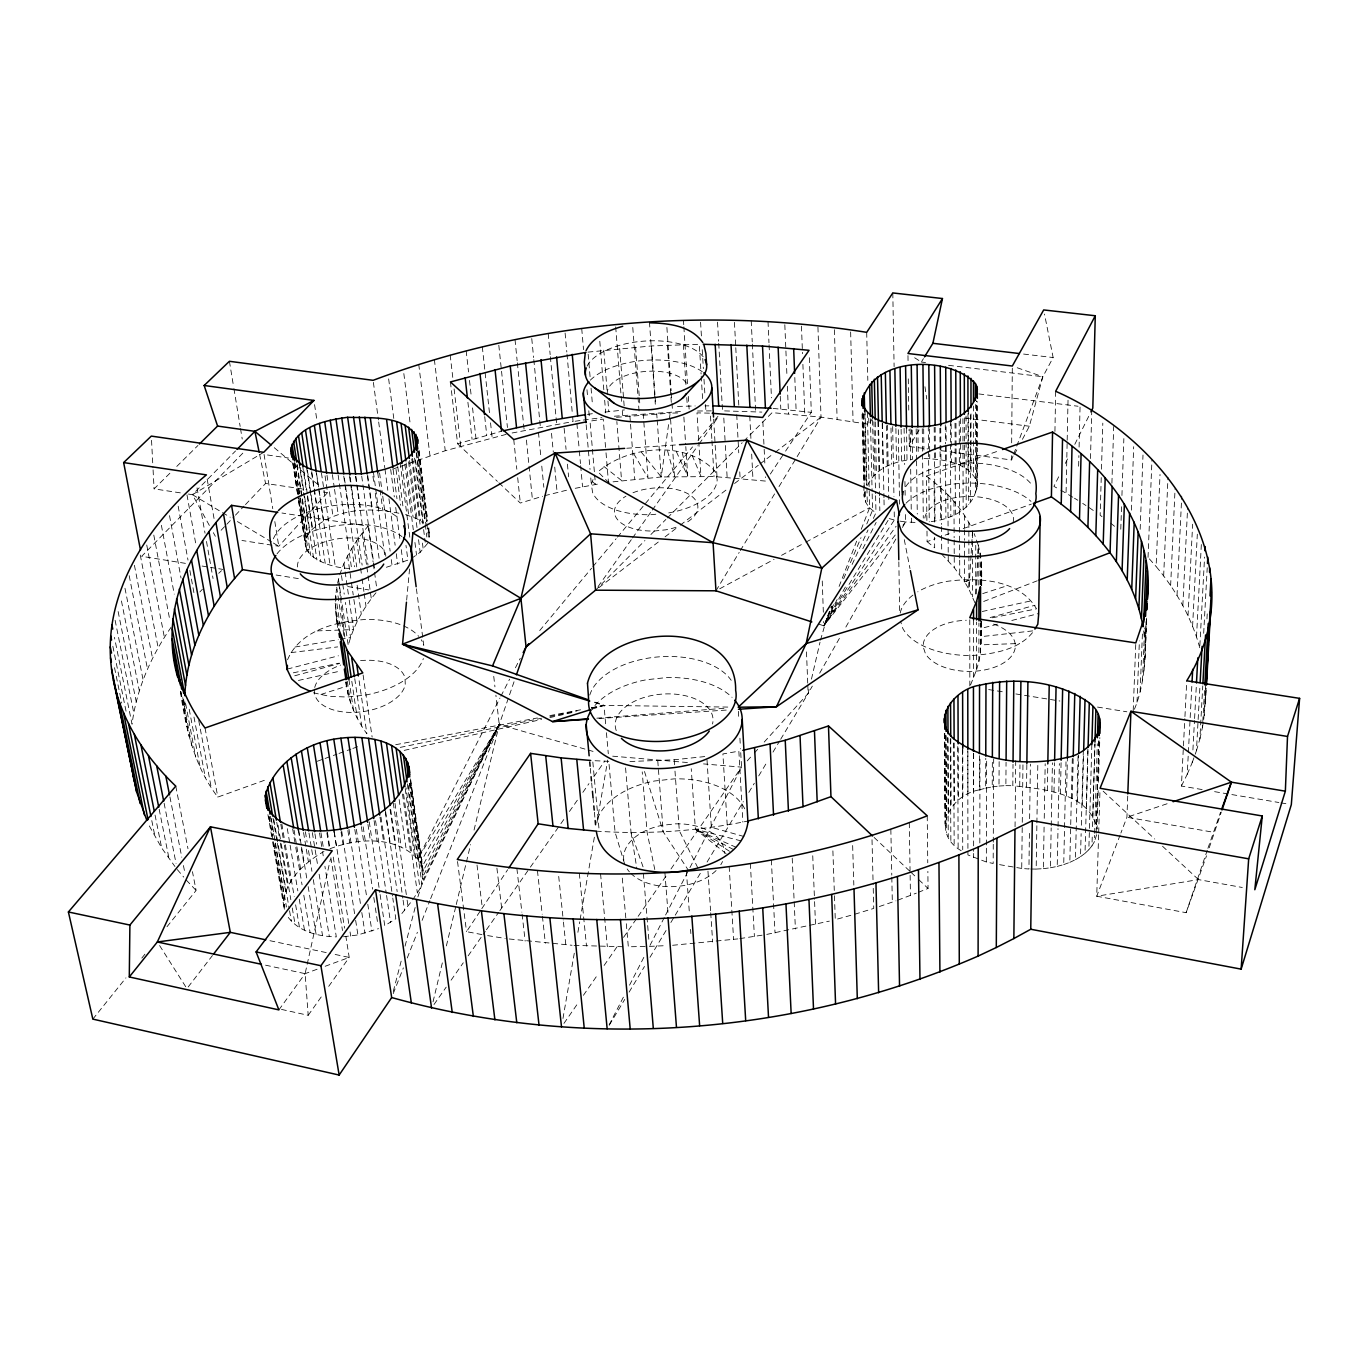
<?xml version="1.0" encoding="UTF-8"?>
<svg xmlns="http://www.w3.org/2000/svg" width="1368" height="1368" viewBox="0 0 1368 1368"><rect width="100%" height="100%" fill="white"/><g stroke="black" fill="none" stroke-linecap="round" stroke-linejoin="round"><path stroke-width="0.75" stroke-dasharray="5 3.75" d="M931.18 521.567C949.204 519.378 969.16 511.358 975.435 492.651L975.384 404.518M975.726 594.054L975.743 541.608M975.435 492.651L977.299 486.751L976.649 447.216M976.649 445.113L976.684 401.012M970.596 684.872L976.564 669.841L976.598 622.064M976.684 489.727L976.701 447.558M976.718 445.455L976.735 401.183M977.299 486.751L977.316 448.02M977.316 445.917L977.35 401.747M978.188 585.042L978.223 555.596M978.223 553.493L978.24 545.08L974.187 533.657M976.564 669.841L978.872 661.479L978.924 623.021M961.208 850.725C930.035 832.531 949.888 794.808 979.385 789.866L979.437 755.7M980.018 584.495L980.069 552.86L978.24 545.08L977.881 553.578M979.83 842.996L979.95 757.769M978.872 661.479L980.463 653.135L980.514 623.295M981.112 622.081L980.463 653.135M981.181 584.016L981.232 560.76L980.069 552.86M981.403 621.448L981.369 644.841L1019.536 643.49M981.472 585.316L981.232 560.76L980.736 584.17M981.608 621.756L981.574 636.599L1033.969 630.751C1020.391 649.236 995.203 653.733 973.64 655.392A69.58 38.03 0 0 1 902.948 628.767L900.52 621.192M981.677 585.709L981.711 568.746M979.385 789.866L985.678 788.156L985.764 758.282M993.271 844.278L993.168 863.482L986.328 861.994L986.379 847.066M986.396 844.928L986.67 757.513M985.678 788.156L992.227 786.891L992.364 759.154M428.8 527.809L429.569 537.128L428.509 528.749M993.271 842.158L993.681 758.932M992.227 786.891L998.999 786.036L999.153 760.437M998.999 786.036L1005.873 785.642L1006.061 762.164M1011.568 455.681L1011.516 459.956L940.585 450.602M1011.67 442.873L1012.303 368.163M1098.196 790.721L1097.05 829.025C1089.663 792.38 1042.638 789.062 1012.816 785.694L1013.021 764.353M1015.056 826.785L1015.723 760.54M1019.724 786.19L1019.964 764.832M1029.42 833.351L1028.941 869.005L1021.725 868.441L1022.255 824.408M1022.272 822.322L1022.973 763.618M1026.547 787.13L1026.855 763.635M1029.625 818.663L1030.378 764.131M1030.754 869.022L1036.175 869.073L1036.876 825.024M1036.893 822.92L1037.816 764.182M1134.414 709.24C1146.47 680.426 1145.204 648.74 1146.452 618.199M1036.175 869.073L1043.374 868.663L1044.092 826.699M1044.246 818.303L1045.186 763.754M1047.324 790.704L1047.82 763.447M1054.933 431.433L1055.668 391.299M1043.374 868.663L1050.419 867.774L1051.171 827.914M1051.223 825.81L1052.419 762.865M1053.993 792.089L1054.574 762.711M1050.419 867.774L1057.225 866.406L1058.011 828.649M1058.045 826.546L1059.362 763.601M1072.786 497.217L1066.065 493.164L1067.143 442.309M1067.177 440.188L1068.083 397.797M1060.422 793.902L1061.089 762.386M1057.225 866.406L1063.723 864.593L1066.014 761.805M1066.527 796.091L1067.382 758.265M1078.634 466.231L1078.89 455.595M1079.095 447.097L1080.053 406.706M1063.723 864.593L1069.81 862.353L1070.665 826.699M1070.716 824.596L1072.375 755.393M1072.238 798.69L1073.247 756.607M1069.81 862.353L1075.436 859.702L1078.138 752.793M1077.488 801.614L1078.668 755.29M1090.484 458.554L1091.732 411.631M1075.436 859.702L1080.515 856.693L1081.13 833.642M1081.353 825.263L1083.353 749.852M1082.225 804.88L1083.576 754.281M1080.515 856.693L1085.012 853.341L1087.953 746.569M1086.397 808.42L1088.022 749.322M1203.72 719.448L1205.977 688.292M1085.012 853.341L1088.842 849.716L1089.39 830.513M1089.441 828.375L1091.886 743.029M1101.24 477.569L1100.146 515.24L1104.643 518.626M1101.479 469.19L1102.813 423.139M1092.793 816.2L1094.896 744.26M1088.842 849.716L1091.972 845.834L1092.297 835.181M1092.536 826.648L1094.981 743.508M1091.972 845.834L1094.383 841.782L1094.571 835.386M1094.639 833.266L1097.307 743.799M1096.366 824.613L1098.931 739.797M1096.161 833.317L1099 739.695M1098.47 782.274L1099.838 737.626M1098.607 834.856L1096.726 896.228L1186.141 912.695L1206.542 855.735M1098.675 832.736L1099.923 792.517M1111.91 483.246L1113.689 426.525M1120.785 529.211L1121.64 503.92M1121.931 495.49L1123.863 438.581M1131.387 510.144L1133.679 446.686M1127.728 796.039L1126.924 817.243L1120.888 833.044M1133.2 710.676L1135.799 642.926M1140.16 529.331L1142.998 455.048M1137.013 702.126L1139.39 640.908M1140.125 691.473L1142.554 630.443M1142.502 680.854L1144.606 628.391M1145.187 649.372L1145.153 626.612M1148.026 557.357L1151.976 459.391M1144.127 670.286L1146.247 617.994M1145.016 659.786L1146.709 618.079M976.171 593.917L977.778 555.699M1199.736 647.714C1191.699 617.737 1176.001 590.224 1156.114 566.523L1160.013 474.491M1163.655 575.945L1167.998 477.278M1170.632 585.572L1175.078 488.667M1177.027 595.439L1181.747 496.071M1182.841 605.511L1187.612 507.904M1188.023 615.788L1192.639 524.218M1202.147 789.558L1181.405 786.053L1184.825 718.679M1184.945 716.576L1186.757 680.785M1192.588 626.253L1197.325 534.17M1181.405 786.053L1187.236 774.288L1190.074 719.705M1190.177 717.601L1191.921 684.017M1196.504 636.907L1201.343 544.498M1187.236 774.288L1192.246 762.489L1192.468 758.299M1192.913 749.938L1194.469 720.628M1194.589 718.542L1196.367 685.06M337.657 627.484L335.194 603.151L336.442 589.215M1199.856 645.611L1204.575 557.084M1192.246 762.489L1196.453 750.707L1200.027 684.718M1203.686 633.316L1204.028 626.971M1204.131 624.868L1207.226 567.754M1196.453 750.707L1199.873 738.942L1202.763 685.898M1206.952 618.883L1207.311 612.522M1199.873 738.942L1202.489 727.229L1204.712 687.044M1204.336 715.567L1205.858 688.155M1205.413 703.973L1206.354 687.163M873.331 518.438L875.982 512.692C868.389 508.332 861.464 499.269 865.089 490.206M971.041 555.34L968.937 589.266L975.709 604.536M971.177 553.219L972.614 529.895L972.631 596.824M338.152 475.158L351.559 568.353C332.339 569.379 287.656 554.279 312.656 529.006C335.912 508.639 369.924 506.981 398.892 513.239M406.655 600.107L409.579 568.609M980.582 584.94L981.489 576.817M668.713 512.897A63.099 31.874 -4.2 0 0 717.174 479.621L715.259 471.464C686.479 439.915 628.528 445.438 597.97 471.874L608.469 482.305L661.223 476.97L669.02 421.378M669.311 419.326L670.166 413.136L679.759 412.931M911.704 429.586L909.293 446.481L928.068 448.961M171.171 627.16C151.113 656.024 136.475 689.147 132.046 724.202L114.45 637.368M1202.489 727.229L1203.412 721.398M284.356 909.241C280.543 884.104 303.901 862.832 323.977 851.46M562.966 1018.476L574.628 951.239M577.894 932.326L579.724 921.827M580.083 919.724L594.635 835.66M596.824 823.057L607.751 760.027M1096.623 834.702L1094.383 841.782M281.466 1009.413L308.193 1015.295L305.115 973.657L330.406 859.138M337.588 583.264C342.222 561.838 353.902 542.566 368.095 526.116L281.962 513.017M780.666 739.284L808.129 693.473L809.548 687.317M811.463 679.126L820.013 642.208M820.492 640.156L826.888 617.926M433.04 1001.786L442.924 960.404M446.378 945.921L455.766 906.608M456.262 904.539L470.592 844.552M474.046 830.068L499.252 724.544L514.385 680.768M393.283 991.39L401.833 958.523M405.048 946.194L415.222 907.172M417.89 896.912L421.96 884.241L499.252 724.544L495.9 695.218M1022.426 439.35L1029.352 426.235L1042.843 376.73L1053.138 357.544L1044.502 314.076M1186.141 912.695L1207.226 850.349M1207.91 848.331L1220.581 812.216M1209.226 847.784L1221.316 811.994M655.819 514.231L652.04 514.642A63.099 31.874 -4.2 0 1 592.618 492.565L591.318 484.323L594.293 475.996M1013.021 455.989L1011.516 459.956L1013.5 456.211M1013.756 454.005L1015.996 448.071M1016.749 446.088L1042.843 376.73L1016.133 367.376M1120.135 835.01L1096.726 896.228L1198.488 879.607L1242.298 887.473M827.64 615.959L831.453 606.109M839.097 586.427L856.659 541.147M861.241 529.331L869.655 507.682L869.193 488.667M393.232 993.595L403.372 967.877M407.254 957.976L417.394 932.258M422.079 920.39L429.877 900.606M430.646 898.639L499.252 724.544L586.222 749.442M827.127 617.977L823.827 625.809L817.825 623.859M827.948 616.01L832.086 606.212M843.646 578.801L860.985 537.692M866.765 523.978L872.545 510.281L872.151 493.352M833.557 604.707L823.827 625.809L823.673 621.534M852.11 564.454L868.03 529.946M287.554 659.786C299.78 630.511 335.451 621.722 364.196 619.567A69.426 37.859 -8.4 0 1 418.693 636.325M1058.678 476.816L1053.924 486.358L1059.123 489.265M1065.313 463.444L1069.109 455.818M1074.786 444.361L1089.014 415.718M837.13 599.492L823.827 625.809L896.331 533.657M862.815 548.739L876.136 522.422M408.331 785.54L421.96 884.241L423.191 871.023L417.719 859.036L499.953 698.073M500.91 696.192L509.614 679.144M515.428 667.789L520.268 658.316M609.102 1024.974L623.705 996.537M629.554 985.165L645.132 954.83M650.005 945.356L664.609 916.919M665.583 915.021L688.959 869.518M689.934 867.62L741.559 767.14L740.498 748.553M1014.492 454.33L1018.459 446.84M375.995 592.754C363.289 608.23 353.201 626.099 348.259 645.593L341.829 602.091M845.373 587.026L823.827 625.809L896.108 526.27M764.216 742.072L808.129 693.473L812.318 686.103M819.654 673.193L840.602 636.291M845.851 627.074L896.143 538.53M902.418 527.467L905.565 521.926L905.428 513.428M919.091 429.962L909.293 446.481L909.036 429.569M609.341 1025.094L624.714 999.444M629.109 992.125L644.482 966.475M649.971 957.309L666.455 929.83M670.85 922.494L674.133 917.005M675.245 915.175L701.596 871.194M707.085 862.045L743.337 801.58M748.826 792.414L754.315 783.248M758.71 775.93L767.499 761.275M772.988 752.109L779.572 741.114M715.96 590.805L739.182 552.415M740.293 550.586L774.579 493.916M779.008 486.598L821.022 417.12L817.893 325.618M867.586 485.537C875.092 467.89 895.014 461.324 912.576 459.272L912.165 429.518M330.03 848.724C357.886 838.037 395.557 835.643 417.719 859.036L499.252 724.544L423.139 879.778L409.853 783.283M412.691 899.751L420.027 888.687L406.039 787.78M888.071 520.387L823.827 625.809L894.364 519.994L894.21 511.495M427.637 543.318L420.164 552.33L412.452 557.734M914.645 357.766L921.348 362.041L923.451 358.621M743.696 441.231L772.133 412.64L821.022 417.12L868.868 424.319L872.203 418.984M481.878 934.566L466.539 931.659L480.63 910.438M481.81 908.66L507.631 869.757M770.355 474.046L784.394 452.894M785.574 451.132L811.309 412.349L809.292 356.501M563.958 1023.384L578.544 1002.316M583.418 995.305L598.004 974.238M604.092 965.466L618.695 944.399M623.551 937.388L636.941 918.082M638.155 916.321L666.13 875.965M671.004 868.936L741.559 767.14L703.528 763.908M401.884 913.499L411.529 901.426M433.998 1004.522L446.19 987.132M451.081 980.172L463.273 962.781M468.164 955.822L485.247 931.471M486.461 929.727L498.67 912.336M499.884 910.609L529.159 868.868M530.391 867.124L559.666 825.383M560.897 823.639L564.556 818.423M569.43 811.463L577.98 799.288M582.854 792.346L588.958 783.642M593.832 776.682L604.81 761.035M631.298 539.693L595.542 590.189L644.926 540.531M632.529 537.949L651.014 511.837M652.262 510.093L697.868 445.677M699.099 443.95L718.833 416.094M308.193 1015.295L322.677 994.878M328.713 986.362L349.216 957.429L345.899 936.533M278.884 1009.892L305.115 973.657L317.137 969.228M188.185 986.961L212.45 955.514M902.931 525.278L905.565 521.926L917.381 522.559M92.836 1019.109L125.942 977.864M141.827 958.079L145.795 953.12M166.982 926.735L196.103 890.431L192.443 871.655M539.71 630.562L591.557 568.25M592.908 566.609L616.113 538.753M617.481 537.111L692.516 446.926M697.971 440.376L718.422 415.786M747.219 760.882L752.879 754.606M754.298 753.033L758.556 748.33M325.071 475.893L327.533 492.651L278.781 546.242L241.948 540.48M199.865 591.968L202.396 589.249M221.103 530.271L225.395 525.74M226.832 524.235L234.013 516.676M235.45 515.172L244.051 506.109M245.488 504.587L265.563 483.451L306.877 489.59M242.82 453.15L141.691 556.314L185.415 563.36M188.408 494.07L192.443 494.686L235.553 450.944M650.911 534.512L665.874 519.464M667.379 517.959L742.191 442.736M180.337 492.856L154.088 488.872L170.709 472.422M176.763 466.437L197.933 445.506M218.675 573.312L221.496 570.712M598.945 587.59L658.282 542.036M665.053 536.837L678.614 526.423M680.306 525.124L726.083 490M734.565 483.485L758.299 465.274M759.992 463.974L773.553 453.56M775.263 452.261L821.022 417.12M380.099 894.552L384.75 925.709L395.814 918.783L392.787 898.041M209.372 525.449L192.443 494.686L263.716 452.312M719.705 588.787L774.066 559.375M781.556 555.322L804.059 543.164M805.923 542.138L869.655 507.682M386.374 567.275L407.903 560.145L405.971 545.37M941.731 554.194L954.283 567.635L964.628 581.879L969.724 579.622M897.767 900.178L916.321 893.15M918.27 892.364L928.051 888.448L927.863 871.365M392.684 469.156L445.25 450.722L508.092 433.861M983.695 601.458L1037.235 580.801M343.488 936.755L357.92 934.942L378.508 928.65M325.156 966.27L349.216 957.429L332.527 953.906M879.316 906.539L895.955 900.845M180.456 691.729C185.757 728.819 194.495 766.798 217.82 797.082L267.478 779.196M317.137 761.309L323.087 759.172M325.071 758.453L336.99 754.161M338.973 753.443L350.892 749.151M352.876 748.45L360.827 745.577M926.991 531.075L927.111 541.643L935.131 538.753M945.151 535.144L949.153 533.708M963.192 528.646L1031.352 504.108M968.903 555.887L968.937 589.266L964.628 581.879L970.904 579.673M926.888 520.507L926.41 476.098L998.486 450.927M1167.109 803.751L1126.924 817.243L1213.365 832.24M320.967 694.448L346.446 686.257L345.95 682.187M982.737 593.592L1006.951 585.812M498.91 482.819L520.319 503.048L542.617 496.276M592.122 709.12L604.006 705.392L729.657 707.102M450.414 381.963L457.613 443.779L501.56 431.228M854.709 914.251L873.742 908.42L873.109 883.454M850.828 915.329L835.284 919.638L834.343 892.552M294.753 675.775L339.452 663.497M990.175 617.549L1035.063 605.237M544.652 495.695L567.959 489.881M287.297 669.089L338.409 655.802M997.477 624.184L981.112 628.425L979.967 620.354M1011.807 620.474L1038.415 613.582M766.781 934.412L829.35 921.126M404.176 750.399L541.557 719.448M549.885 717.584L572.782 712.42M591.523 708.196L604.006 705.392L605.682 724.305M298.429 680.46L341.111 670.884M512.128 432.989L573.055 421.532L572.491 415.222M982.258 611.496L1031.284 600.826M293.333 672.817L339.281 663.138M575.227 488.308L601.031 483.502M596.328 831.145C646.927 834.6 698.005 831.231 747.697 821.091M400.243 747.39L541.625 718.234M549.953 716.524L576.988 710.95M591.54 707.957L604.006 705.392L592.07 701.151M992.535 617.789L1036.499 608.828C1019.416 579.211 977.898 577.211 947.374 581.314A69.58 38.03 0 0 0 917.757 591.848M395.711 744.705L537.35 717.961M549.851 715.601L583.178 709.325M591.506 707.752L604.006 705.392L591.797 701.681M295.078 647.013L338.255 639.66M340.307 639.301L350.584 637.556L345.437 602.416M739.849 938.602L764.712 934.771M587.402 414.401L593.216 413.563M672.611 945.288L737.762 938.91M575.107 421.241L581.28 420.352M583.349 420.062L601.92 417.633M604.913 412.093L624.458 409.921M587.984 352.123L651.493 345.95L699.287 344.274L701.083 373.994M291.059 652.604L337.674 646.893M704.742 756.572L674.15 759.787L627.074 761.617M616.523 417.308L670.166 413.136M614.352 416.214L682.991 411.392M339.64 623.175L357.099 621.688L353.525 597.029M596.824 718.166L727.622 708.025M626.749 448.242L677.382 444.839M599.013 718.525L727.896 709.958M649.407 946.382L666.284 945.63M641.284 452.09L661.223 476.97L714.062 476.56L765.67 481.091L765.481 476.851M317.188 630.887L353.543 629.571L348.72 596.602M677.485 406.416L695.166 405.954M645.183 946.451L628.339 946.793L626.134 921.81M697.56 411.016L712.13 410.862M704.982 405.851L708.898 405.868M574.081 945.374L624.133 946.776M1005.873 785.642L1012.816 785.694M724.595 410.896L761.822 412.093M924.016 458.571C942.757 459.152 967.347 462.025 976.632 480.835M608.794 761.343L592.703 760.625L599.235 831.368M288.272 917.398C299.336 932.035 318.881 936.481 336.323 936.909L324.9 866.218M509.238 938.978L572.012 945.271M773.108 408.416L811.309 412.349M612.693 756.179L688.737 762.643M1023.606 354.055L1053.138 357.544M921.348 362.041L925.538 362.537M948.571 365.324L1042.843 376.73M978.821 393.933L1078.035 406.245M964.474 417.975L1029.352 426.235M899.853 521.122L905.565 521.926M267.461 454.98L288.511 458.024M1021.725 868.441L999.033 864.559M323.412 492.035L327.533 492.651M276.131 575.022L301.387 579.091M347.694 586.53L368.744 589.916M988.688 689.575L1003.342 691.934M1015.894 693.952L1059.858 701.014M1097.529 707.068L1126.839 711.788M202.071 566.044L216.657 568.404M218.726 568.729L222.898 569.396M487.658 935.609L505.254 938.448M1214.596 791.662L1278.875 802.503M1280.961 802.862L1287.168 803.905M269.958 940.705L330.457 953.479M265.563 965.175L305.115 973.657M313.443 692.806L329.278 696.278L347.027 697.047L365.393 695.081A69.426 37.859 -8.4 0 0 423.362 658.572M741.011 840.858L695.389 829.247L691.233 768.713M405.544 514.59L417.018 518.763L423.464 523.106L415.325 458.554M889.183 518.575L894.364 519.994M743.936 836.498L711.36 827.298L706.914 758.419M588.257 750.023L594.311 751.767M986.328 861.994L967.928 854.949L967.775 750.724M736.121 847.322L695.389 829.247L727.331 854.607M733.436 849.545L695.389 829.247L730.529 851.956M1060.867 490.24L1066.065 493.164M192.443 494.686L230.217 517.241M237.416 521.55L271.582 541.95M273.395 543.028L278.781 546.242L274.763 521.208M1074.461 498.226L1077.83 500.243M1082.704 503.407L1085.953 505.51M1089.185 507.614L1093.887 510.88M926.41 476.098C944.895 489.949 961.533 507.083 971.673 528.048M603.886 466.454L621.568 480.51L616.848 421.515M1110.662 523.14L1114.971 526.646M927.111 541.643L934.669 547.816L934.566 537.214M274.267 447.695L319.462 485.845M1103.172 791.183L1154.729 839.011M1162.543 846.262L1198.488 879.607M592.344 481.468L595.456 484.392L594.55 473.858M457.613 443.779L497.371 481.365M874.118 837.455L909.566 870.971M911.105 872.425L917.278 878.256M918.817 879.71L928.051 888.448M186.287 880.103L196.103 890.431M1149.376 558.879L1156.114 566.523M177.293 869.569L183.722 877.093M149.317 825.93L161.698 848.006L174.95 866.508M345.813 682.068C348.156 700.792 355.851 718.559 366.88 733.778L358.724 677.964M644.499 771.501L663.206 831.778L688.378 870.304M159.611 945.562L185.774 986.824M633.743 453.766L647.97 477.842L643.285 414.624M213.357 532.682L215.357 536.307M697.834 867.842L679.315 830.735L674.92 770.218M676.39 451.731L687.711 476.149L685.796 446.601M427.722 528.304L429.586 534.084M692.14 455.356L700.912 476.201L698.826 442.411M625.569 767.875L631.041 832.479L644.157 870.048M624.629 863.96L615.07 832.154L608.982 763.429M667.584 450.876L674.475 476.406L670.457 417.36M682.273 452.74L687.711 476.149M654.793 869.552L647.098 832.36L642.225 771.894M336.391 619.088L338.05 627.023M259.595 454.261L265.563 483.451M112.843 646.26L126.762 714.729M114.519 667.669L121.735 703.066M155.046 815.054L161.698 848.006M115.1 620.285L133.79 713.002M151.78 820.595L155.097 837.028M159.167 809.275L169.085 858.865M118.127 611.53L136.236 701.87M124.984 588.274L143.11 679.896M164.109 803.221L176.044 863.345M121.444 600.979L139.348 690.84M904.282 539.676L909.959 568.541M129.19 575.671L147.505 669.072M169.923 796.911L181.79 857.223M183.432 865.534L185.073 873.861M134.423 565.292L152.532 658.384M175.771 786.138L187.98 848.724M140.288 555.049L158.158 647.816M182.748 697.577L192.101 747.048M180.969 691.763L187.04 726.545M180.644 691.609L189.212 736.822M146.752 545.028L164.382 637.403M189.212 709.274L200.138 767.345M153.797 535.076L169.974 620.884M185.603 703.477L195.744 757.222M183.688 699.681L185.603 716.268M198.736 720.509L211.168 787.284M161.39 525.278L174.232 594.122M193.982 717.037L205.268 777.366M169.529 515.65L181.021 578.031M205.046 727.998L217.82 797.082M178.182 506.194L187.997 560.111M189.878 570.473L194.393 595.354M186.988 494.874L195.88 544.481M197.026 487.863L205.029 533.195M206.5 541.454L213.049 578.544M267.923 814.627L272.3 839.849M272.591 841.884L283.98 907.138M207.167 479.091L214.126 519.002M273.874 819.774L289.195 908.711M289.554 910.78L291.333 921.109M273.036 818.218L277.02 841.234M277.379 843.338L285.673 891.474M271.12 818.235L275.053 840.961M275.413 843.03L286.476 907.07M270.419 816.337L273.685 835.198M275.139 843.577L284.202 895.972M269.154 816.593L272.437 835.54M273.891 843.953L284.835 907.104M268.932 816.542L272.933 839.627M273.292 841.713L283.484 900.469M281.842 823.998L285.023 842.654M285.365 844.723L294.206 896.519M295.625 904.812L299.507 927.607M280.799 824.22L284.014 843.03M284.356 845.116L290.786 882.719M278.046 825.16L280.885 841.73M281.244 843.799L290.837 899.682M292.256 907.976L295.095 924.529M276.746 822.219L279.978 841.046M280.337 843.133L287.878 887.045M287.314 828.683L289.76 843.184M290.119 845.27L297.848 890.893M299.25 899.186L304.517 930.291M298.327 830.188L300.071 840.585M301.456 848.912L304.226 865.568M294.069 830.12L296.514 844.689M296.856 846.775L300.703 869.689M292.632 828.786L295.437 845.39M295.779 847.459L302.054 884.822M303.799 895.202L310.074 932.548M305.406 831.829L307.116 842.209M308.501 850.52L311.921 871.296M313.289 879.607L322.557 935.712M303.559 832.531L305.97 847.083M306.312 849.169L308.381 861.635M298.805 830.547L301.234 845.082M301.576 847.151L306.774 878.307M308.159 886.601L316.111 934.361M312.332 832.633L317.769 865.893M319.137 874.203L329.329 936.567M308.997 833.026L311.374 847.561M311.716 849.631L313.084 857.941M229.414 361.289L233.569 386.511M233.928 388.615L240.152 426.423M240.494 428.526L242.221 439.025M319.531 832.941L322.215 849.579M322.557 851.665L323.224 855.821M314.931 833.779L316.624 844.159M631.041 832.479L636.821 868.321M264.058 454.398L272.762 508.674M320.967 832.787L323.31 847.305M333.245 857.086L344.565 928.171M327.379 832.137L329.705 846.638M326.867 832.77L329.192 847.322M330.868 857.719L342.496 930.514M334.288 832.103L348.754 923.622M350.054 931.933L350.721 936.105M334.117 831.847L336.408 846.364M341.692 830.94L355.321 918.304M355.646 920.373L357.92 934.942M341.077 831.983L343.026 844.415M297.095 464.214L307.937 534.974M296.856 465.171L310.69 555.357M294.924 463.034L300.054 496.362M300.379 498.448L306.449 538.034M294.582 462.675L308.433 552.775M293.71 463.94L305.594 541.112M293.556 464.214L298.07 493.523M299.353 501.885L306.774 550.021M292.803 462.709L298.275 498.209M298.583 500.312L305.355 544.156M292.855 463.513L298.327 499.064M298.651 501.15L305.748 547.149M348.977 829.316L360.519 904.18M361.802 912.507L365.017 933.301M347.882 830.461L349.798 842.893M303.833 470.849L307.304 493.711M307.612 495.78L312.656 529.006M302.55 465.325L306.073 488.444M307.355 496.858L316.931 559.905M356.381 829.316L366.521 895.852M367.787 904.163L371.908 931.198M300.173 467.497L304.312 494.532M304.619 496.601L310.023 531.947M299.113 463.256L303.268 490.565M303.593 492.651L313.529 557.751M354.791 829.384L356.689 841.816M311.733 471.669L319.513 523.499M311.63 472.901L313.836 487.641M314.161 489.744L325.225 563.428M363.17 826.819L372.558 889.166M373.806 897.476L375.071 905.787M375.379 907.873L377.876 924.494M361.391 826.682L363.58 841.183M307.373 470.164L310.827 492.976M311.134 495.062L315.837 526.184M306.535 467.155L309.715 488.188M310.04 490.291L320.847 561.803M321.446 473.003L335.177 565.754M351.798 681.298L357.287 718.32M336.716 587.214L344.103 637.061M348.943 679.657L353.525 710.419M335.622 595.183L340.581 628.493M369.274 821.843L379.791 892.483M316.538 473.345L323.652 520.986M315.871 469.959L318.385 486.803M318.71 488.906L330.013 564.745M347.318 681.332L350.464 702.434M335.194 603.151L338.939 628.203M367.958 824.442L370.437 841.012M346.224 681.743L348.105 694.38M335.451 611.137L337.947 627.878M924.956 386.716L926.769 399.046M326.986 475.226L328.2 483.502M329.414 491.779L333.057 516.608M341.487 575.569L344.223 594.157M314.572 404.637L317.051 421.395M354.757 678.682L361.733 726.117M375.55 820.68L386.255 893.338M386.563 895.424L390.53 922.408M338.477 579.297L339.384 585.521M339.692 587.59L341.538 600.022M374.08 820.578L377.141 841.32M385.554 811.275L397.165 891.628M385.366 812.147L389.88 843.286M347.575 555.904L351.148 580.579M351.439 582.631L353.235 594.96M363.101 674.988L372.13 737.147M332.39 474.576L334.237 487.282M334.544 489.385L338.238 514.761M343.915 563.633L344.822 569.806M345.112 571.875L348.43 594.55M380.988 817.124L392.496 895.972M380.013 817.192L383.656 842.072M344.394 478.116L349.233 511.94M343.727 476.081L356.723 566.916M390.701 809.634L395.745 844.928M390.068 809.343L402.791 898.075M403.098 900.195L404.603 910.746M351.832 548.277L354.483 566.745M357.133 585.196L361.255 613.907M350.157 477.141L351.644 487.709M351.952 489.829L354.945 510.965M349.541 476.372L362.127 565.138M395.01 803.358L401.217 847.014M356.689 540.77L360.297 566.113M360.605 568.216L361.802 576.663M362.092 578.784L363.905 591.455M364.196 593.558L366.008 606.229M393.3 803.016L406.809 898.006M407.117 900.11L408.023 906.454M403.577 794.158L417.377 893.065M402.483 794.038L410.639 852.332M355.937 476.474L360.69 510.298M355.526 476.338L367.992 565.121M362.127 533.383L366.556 564.967M366.863 567.087L371.309 598.688M399.165 799.562L406.193 849.477M409.323 783.454L420.267 862.815L499.252 724.544L423.55 875.366L410.297 778.973M407.339 783.932L417.719 859.036M361.716 476.132L374.524 569.002M405.236 788.84L414.504 855.53M368.095 526.116L373.071 561.855M373.361 563.941L374.233 570.251M374.524 572.354L376.576 587.06M373.413 472.148L375.43 486.94M375.721 489.06L384.921 556.708M372.968 476.389L374.131 484.836M375.277 493.301L377.585 510.23M410.554 778.939L423.191 871.023L499.252 724.544L422.096 866.833L410.314 781.111M367.684 475.277L379.312 559.837M367.428 476.098L372.079 509.922M379.586 472.935L382.442 494.07M382.732 496.174L390.137 551.133M391.265 559.58L392.12 565.924M377.739 472.747L382.903 510.845M373.396 382.407L378.406 419.908M378.679 421.994L384.801 467.856M384.989 469.207L387.811 490.325M388.939 498.773L395.147 545.251M396.275 553.715L397.678 564.266M396.019 469.412L400.721 505.288M393.163 469.72L396.976 498.739M390.684 469.429L394.309 496.875M395.711 507.442L400.174 541.215M401.286 549.662L402.962 562.334M402.26 465.616L408.707 515.411M400.14 462.829L410.263 540.856M416.419 588.804L423.755 645.303A69.426 37.859 -8.4 0 0 421.241 639.762M388.649 378.902L393.779 418.437M397.729 466.471L402.876 505.886M409.596 460.554L417.018 518.763M408.587 461.803L417.206 529.159M418.557 539.693L420.164 552.33M406.142 462.948L413.068 516.95M457.528 861.532L466.539 931.659M404.894 464.504L413.307 529.826M414.932 542.463L416.556 555.117M416.265 453.064L424.986 522.319M425.26 524.423L426.85 537.025M403.834 373.567L410.143 423.43M414.572 458.143L423.345 527.484M423.618 529.587L425.209 542.19M412.589 458.4L420.506 520.815M411.751 458.964L420.027 524.166M422.438 543.096L423.242 549.406M419.104 450.414L427.654 520.695M418.813 451.269L427.466 520.37M418.044 451.081L426.936 522.046M417.343 447.969L426.542 521.345M426.816 523.448L428.646 538.12M416.71 452.654L425.619 523.534M418.745 364.35L429.962 455.629M477.022 865.055L482.391 908.438M1143.648 630.887L1144.64 639.044M434.374 359.562L445.25 450.722M496.909 868.116L502.073 911.55M493.745 676.373L494.942 686.839M450.175 355.03L452.876 378.32M454.108 388.922L460.708 446.088M467.907 402.277L472.08 439.333M516.899 868.612L521.858 912.114M522.097 914.183L525.158 941.099M466.163 350.772L468.54 371.925M469.481 380.389L471.379 397.301M472.559 407.886L476.355 441.727M484.717 416.642L486.751 435.144M482.305 346.788L489.641 414.401M490.548 422.866L492.155 437.657M537.453 870.681L542.19 914.234M542.429 916.303L545.353 943.27M338.922 583.435L340.273 595.832M340.495 597.901L344.77 637.146M498.807 345.181L507.442 427.517M513.752 439.573L516.813 469.207M517.685 477.671L520.319 503.048M558.708 876.409L563.24 920.014M563.445 922.083L565.822 944.929M526.423 440.051L532.391 499.234M515.018 339.623L517.138 360.724M517.361 362.828L523.328 421.908M523.534 424.012L524.183 430.356M531.759 338.563L533.606 357.527M533.811 359.647L540.377 427.124M538.462 432.322L540.736 455.561M541.762 466.112L543.831 487.247M579.331 873.331L586.496 946.058M551.509 433.331L553.322 452.329M554.724 467.104L557.118 492.429M600.569 873.895L607.341 946.69M590.309 768.337L590.89 774.596M591.677 782.958L592.259 789.216M593.028 797.578L593.626 803.837M594.396 812.199L594.977 818.457M548.192 333.553L550.158 354.637M550.346 356.74L556.673 424.183M564.129 428.287L566.061 449.388M567.429 464.145L568.592 476.799M576.903 423.533L579.16 448.824M579.348 450.927L580.477 463.581M580.665 465.701L582.546 486.786M565.104 333.04L566.814 352.003M567.002 354.107L572.303 413.102M622.303 878.102L625.963 919.724M606.434 732.701L608.298 753.717M594.362 471.738L590.001 421.156L603.22 419.087L605.836 450.688M581.725 328.594L583.538 349.661M586.975 389.692L587.71 398.105M588.787 410.759L589.523 419.172M586.154 424.764L590.035 469.429M590.771 477.945L591.318 484.323M588.172 354.226L590.326 379.654M591.061 388.136L592.498 405.082M599.8 341.282L603.801 389.726M604.673 400.26L605.699 412.897M643.387 873.468L647.509 923.468M647.68 925.538L649.065 942.21M606.024 452.808L608.469 482.305M603.801 350.157L607.255 392.531M607.956 400.995L608.811 411.597M629.879 415.821L630.374 422.131M630.528 424.251L634.752 479.022M664.882 872.493L668.097 914.166M619.67 348.481L624.304 407.801M615.686 326.867L620.986 394.275M621.14 396.378L621.636 402.688M622.303 411.118L622.645 415.325M657.769 760.847L663.206 831.778M635.573 347.079L639.198 395.814M639.352 397.934L639.985 406.399M632.785 327.465L639.266 413.854M674.15 759.787L674.766 768.132M656.726 413.734L657.033 417.958M657.187 420.062L661.223 476.97M651.493 345.95L654.964 394.702M655.101 396.823L655.717 405.304M649.458 322.044L655.306 404.227M686.377 871.006L689.369 912.695M690.566 929.385L690.857 933.557M666.9 327.431L671.158 390.684M671.295 392.787L671.859 401.217M672.013 403.338L672.577 411.768M667.43 345.112L671.295 402.363M707.957 871.091L710.573 910.712M710.71 912.798L712.66 942.005M683.47 320.454L683.744 324.678M683.863 326.798L687.488 383.741M688.309 396.395L689.113 409.066M683.367 344.565L685.949 384.87M686.77 397.592L687.317 406.074M683.88 417.069L685.659 444.497M698.689 440.308L696.996 412.862L710.317 413.17L711.822 438.529M701.22 376.114L702.639 399.473M727.212 824.921L722.903 753.956L738.857 751.152L742.892 822.1M729.161 866.508L733.607 939.508M711.941 440.633L714.062 476.56M700.587 322.215L701.459 336.99M702.229 349.661L703.357 368.659M703.99 379.21L704.879 393.984M705.512 404.535L705.888 410.862M713.651 419.121L717.174 479.621M750.348 863.499L754.401 936.516M723.809 418.027L725.228 443.403M725.348 445.506L727.126 477.227M717.533 322.147L718.61 341.145M718.73 343.265L722.526 410.862M738.395 711.343L738.754 717.55M739.917 738.207L740.379 746.483M734.445 322.352L735.676 345.608M735.779 347.728L738.891 406.929M736.736 414.709L738.754 452.808M739.763 471.857L740.105 478.201M151.54 440.325L152.977 467.771M153.079 469.874L154.088 488.872M771.347 860.01L775.023 933.01M751.203 320.745L752.246 341.897M752.349 344.018L755.649 411.751M749.767 415.94L750.946 439.231M751.682 454.073L752.964 479.501M762.865 421.703L764.062 447.148M764.165 449.268L764.866 464.128M768.012 321.531L768.97 342.718M769.072 344.839L771.449 397.814M792.209 858.129L795.406 929.026M780.256 396.224L780.803 409.032M784.822 324.729L786.942 375.653M787.387 386.255L788.515 413.837M806.487 651.886L807.719 683.077M807.804 685.163L808.129 693.473M794.808 377.5L796.125 410.537M812.746 855.769L814.507 899.545M814.593 901.632L815.499 924.563M1205.396 682.991L1205.738 692.482M801.46 326.097L802.503 353.714M802.896 364.333L804.829 415.325M822.254 580.99L823.365 613.001M832.89 850.862L834.275 890.465M834.377 329.705L837.113 419.224M852.657 845.527L853.837 885.096M850.639 331.945L853.068 421.618M866.696 332.339L867.825 380.407M868.714 418.044L868.868 424.319M867.38 412.623L869.142 486.546M865.021 409.99L866.867 485.948M866.919 488.051L867.329 504.929M864.73 413.94L866.474 485.195M863.447 413.563L865.157 483.109M865.38 491.539L865.636 502.073M863.225 414.675L864.935 483.913M862.404 412.845L864.542 499.132M862.045 414.162L863.789 483.537M863.841 485.64L864.097 496.156M872.014 839.747L873.058 881.368M875.281 421.891L876.409 473.054M873.947 421.669L875.554 493.643M875.605 495.763L875.982 512.692M872.579 420.233L873.827 475.722M870.441 418.693L872.1 491.249M882.445 423.55L883.967 497.781M884.002 499.901L884.173 508.383M890.842 829.384L891.782 875.127M891.816 877.213L892.329 902.162M882.206 423.499L883.13 468.215M878.478 421.549L879.521 470.541M877.931 421.669L879.521 495.832M879.573 497.952L879.846 510.657M890.995 428.047L891.662 464.197M887.37 425.174L888.807 499.474M886.396 425.67L887.199 466.095M898.297 429.723L899.563 504.125M898.827 561.855L899.716 612.642M895.903 428.543L896.502 462.538M892.808 292.94L894.108 366.624M892.671 426.525L893.954 496.635M904.094 428.355L904.658 464.504M904.932 481.519L905.206 498.533M909.293 822.784L910.455 895.51M901.119 429.296L901.632 461.17M910.096 428.782L910.558 460.708M910.678 469.224L911.242 509.648M911.379 518.147L911.43 522.405M907.976 355.612L908.061 361.956M908.301 378.851L908.797 412.674M906.539 428.201L907.018 460.076M917.894 429.022L918.219 454.518M916.167 428.902L916.56 458.707M916.594 460.828L917.278 514.043M928.274 426.046L928.513 449.456M928.547 451.594L929.265 521.841M923.674 428.817L923.913 450.072M927.23 815.807L927.76 862.815M922.271 428.697L922.545 452.124M922.562 454.244L923.297 518.113M935.148 427.226L935.336 450.619M935.37 452.74L935.421 459.118M934.19 427.329L934.412 450.739M934.43 452.876L935.028 521.003M934.07 482.1L934.43 522.371M929.453 428.936L929.693 452.312M929.71 454.45L929.744 458.69M944.809 733.419L945.425 819.757M944.655 733.351L945.322 828.341M944.347 733.385L944.98 824.032M940.722 427.945L940.945 459.853M941.235 488.325L941.509 524.44M941.526 526.577L941.697 549.953M939.901 428.304L940.072 449.593M940.072 451.714L940.603 519.823M950.35 420.899L950.469 442.172M950.469 444.292L950.845 516.608M950.76 738.293L951.136 807.582M950.281 739.216L950.863 840.875M947.887 494.754L948.263 560.812M946.075 426.833L946.194 443.865M946.194 445.985L946.297 460.896M948.058 737.933L948.52 811.481M947.648 737.369L948.263 836.806M945.288 424.747L945.425 443.899M945.425 446.019L945.886 518.369M946.058 735.625L946.605 815.567M945.767 735.403L946.417 832.616M958.164 748.022L958.37 800.434M957.737 746.569L958.13 848.451M955.975 423.293L956.078 446.755M956.078 448.875L956.146 463.803M955.035 423.191L955.138 446.584M955.138 448.704L955.411 514.607M953.975 501.406L954.146 537.727M954.163 539.864L954.283 567.635M954.146 743.046L954.436 803.871M953.667 742.995L954.163 844.774M951.188 423.858L951.376 462.213M964.423 418.608L964.525 467.753M964.491 515.291L964.508 527.774M964.525 529.861L964.543 540.274M964.543 542.344L964.628 581.879M962.918 418.625L963.14 509.905M962.747 748.108L962.884 797.27M962.456 749.869L962.73 849.733M960.404 418.711L960.473 442.189M960.473 444.309L960.541 465.667M959.225 421.019L959.31 446.498M959.31 448.636L959.686 558.058M959.686 560.145L959.737 574.663M184.868 701.87L184.885 705.974M971.006 413.906L971.041 472.524M970.528 414.829L970.545 444.463M970.545 446.584L970.596 501.611M969.775 619.755L969.844 686.548M968.595 409.152L968.63 440.924M968.63 443.044L968.698 504.501M968.852 522.508L968.886 553.801M967.963 413.581L967.997 444.942M967.997 447.045L968.031 470.045M967.877 751.716L967.928 794.432M966.047 416.077L966.201 507.271M973.486 406.022L973.486 475.175M973.554 619.892L973.554 678.203M973.64 753.375L973.64 851.306M973.64 853.444L973.64 857.702M973.452 753.529L973.452 791.952M597.577 818.697A76.266 46.58 -4.3 0 1 654.468 781.008L673.774 778.905A76.266 46.58 -4.3 0 1 745.44 810.335M905.753 486.632A66.895 34.132 -0.3 0 1 968.441 463A66.895 34.132 -0.3 0 1 1032.173 485.315M587.077 366.128A60.825 28.625 -4.2 0 1 646.243 340.974A60.825 28.625 -4.2 0 1 705.05 359.664M589.762 695.098A73.923 42.271 -4.3 0 1 655.392 657.17A73.923 42.271 -4.3 0 1 731.213 680.306M906.061 503.167A71.17 36.799 -0.3 0 1 967.757 483.092A71.17 36.799 -0.3 0 1 1031.01 501.372M924.854 518.062A44.357 22.931 -0.3 0 1 974.204 496.601A44.357 22.931 -0.3 0 1 1012.884 523.004M607.375 394.343A40.356 19.255 -4.2 0 1 641.37 371.874A40.356 19.255 -4.2 0 1 686.753 384.015M273.378 538.787A67.083 34.149 -8 0 1 330.697 506.074A67.083 34.149 -8 0 1 398.396 518.267M900.212 613.035A69.58 38.03 0 0 1 912.935 595.114M590.292 380.184A64.416 30.729 -4.2 0 1 645.063 360.331A64.416 30.729 -4.2 0 1 702.382 371.805M277.003 553.886A70.999 36.628 -8.1 0 1 336.973 525.603A70.999 36.628 -8.1 0 1 401.953 536.598M589.933 712.711A78.198 45.298 -4.3 0 1 646.568 679.725L666.37 677.605A78.198 45.298 -4.3 0 1 732.085 697.355M297.54 567.002A44.494 22.948 -8.1 0 1 340.153 538.496A44.494 22.948 -8.1 0 1 385.81 556.246M616.25 730.597A48.991 28.369 -4.3 0 1 662.505 694.072A48.991 28.369 -4.3 0 1 712.54 723.997M314.435 689.164A45.965 25.462 -8.5 0 0 355.783 712.318A45.965 25.462 -8.5 0 0 405.27 684.479L405.013 677.81A45.965 25.462 -8.5 0 0 357.664 660.932M314.743 687.471A45.965 25.462 -8.5 0 1 340.649 665.07M632.991 492.754A41.792 21.46 -4.2 0 1 688.72 494.207A41.792 21.46 -4.2 0 1 684.941 523.431M676.048 527.244A41.792 21.46 -4.2 0 1 665.737 529.826L654.759 530.972A41.792 21.46 -4.2 0 1 617.532 519.601A41.792 21.46 -4.2 0 1 625.963 496.174M993.561 624.099A46.067 25.582 0.1 0 1 997.614 666.011A46.067 25.582 0.1 0 1 925.401 653.562L923.246 646.979A46.067 25.582 0.1 0 1 966.304 620.251M722.509 861.515A50.462 31.293 -4.3 0 1 720.799 864.713M716.097 870.544A50.462 31.293 -4.3 0 1 630.682 873.229M629.383 871.844A50.462 31.293 -4.3 0 1 627.177 868.954M623.825 860.335A50.462 31.293 -4.3 0 1 662.437 825.28L675.313 823.861A50.462 31.293 -4.3 0 1 724.373 853.307"/><path stroke-width="1.5" d="M975.384 400.311L975.401 383.536C947.682 354.055 866.56 356.501 861.84 405.749M976.684 396.805L976.701 386.306L975.401 383.536M976.598 619.978L976.615 601.287L980.172 586.975M977.368 398.31L976.701 386.306M978.223 847.1C789.302 925.794 573.637 941.321 375.516 889.781L391.675 997.546C583.931 1051.069 795.236 1035.884 978.103 956.095L978.223 847.1L1032.31 820.714L1248.676 858.83L1262.271 815.978L1100.043 788.293L1130.926 711.292L1287.51 736.446L1299.6 698.364L1186.757 680.785C1258.765 563.872 1164.082 438.889 1055.668 391.299L1095.272 315.752L1043.681 309.938L1012.32 366.026L907.942 353.491L942.466 298.532L892.808 292.94L866.696 332.339C701.818 306.141 529.638 321.651 373.122 380.321L229.414 361.289L204.157 385.485L217.58 426.064L199.437 444.001M978.924 620.884L978.958 593.096M979.437 753.58L979.539 685.265C1015.86 676.972 1058.49 680.819 1089.304 702.878C1114.133 721.825 1090.963 754.23 1066.117 757.615C1028.958 766.371 984.584 762.455 953.633 738.754C930.531 718.627 955.702 688.583 979.539 685.265M980.514 621.175L980.565 587.06M985.764 756.145L985.986 683.607M992.364 757.017L992.706 682.341M177.737 677.399C159.458 615.138 187.16 549.372 231.551 505.339L277.755 512.367M978.103 956.095L996.297 947.511L996.93 838.652M999.17 758.299L999.632 681.486M1006.078 760.044L1006.694 681.076M1013.038 762.215L1013.808 681.093M129.293 976.957L129.892 925.059L210.45 826.819L332.253 850.811L256.107 951.923L278.884 1009.892L129.293 976.957L157.337 941.971L210.45 826.819L230.32 932.343L213.716 953.872M996.297 947.511L1013.859 938.551L1014.97 829.863M1020.015 760.574L1020.904 681.555M1026.855 763.635L1027.898 682.444M1013.859 938.551L1030.754 929.248L1032.31 820.714M1034.926 629.109L1037.816 624.201L1038.671 614.249L1040.159 516.523M1147.478 599.321C1155.02 529.895 1108.063 468.13 1052.556 432.049L1002.487 449.525M1143.015 626.818C1133.85 572.371 1095.323 527.877 1051.411 496.892L1052.556 432.049M1047.82 763.447L1049.205 685.83M1054.608 760.608L1056.062 687.146M1061.226 504.142L1062.526 439.094M1061.123 760.283L1062.645 688.874M1070.597 511.649L1072.033 446.396M1067.382 758.265L1068.904 690.994M1073.247 756.607L1074.769 693.473M1079.489 519.395L1081.079 453.937M1078.719 753.169L1080.173 696.312M1087.919 527.381L1089.629 461.717M310.262 691.336L300.635 686.907L291.726 679.041L287.28 669.79L287.4 665.361M1083.678 750.057L1085.029 699.458M1095.272 315.752L1092.81 408.074L1090.912 411.905M1088.09 747.202L1089.304 702.878M1095.819 535.606L1097.683 469.72M1091.852 744.585L1092.947 706.555M1094.964 742.157L1095.888 710.419M1097.427 737.745L1098.111 714.438M1103.207 544.054L1105.19 477.945M1099.581 718.576L1099.068 735.556L1099.256 731.196M1099.94 733.402L1100.265 722.783M1112.15 486.392L1110.064 552.723L1039.201 580.049M1116.356 561.598L1118.562 495.045M1122.085 570.678L1124.376 503.903M1127.215 579.946L1129.592 512.949M1131.729 589.403L1134.209 522.183M1127.796 793.936L1130.926 711.292L1231.405 782.171L1285.356 791.183L1287.51 736.446M1135.628 599.03L1138.176 531.588M1138.877 608.811L1141.493 541.147M1141.476 618.764L1144.144 550.859M1142.725 626.219L1147.803 590.976M1143.665 622.457L1146.128 560.709M1145.119 615.805L1145.273 611.616M1145.563 616.267L1147.393 570.695M1146.572 609.632L1146.914 601.27M1146.794 609.889L1147.034 603.647M1147.205 599.492L1147.957 580.784M146.821 820.338L136.697 792.192L113.373 679.879C97.008 599.817 146.923 523.67 206.431 474.884L123.65 462.589L140.494 550.073M1192.041 681.914L1192.691 669.311M1196.47 682.957L1197.804 657.854M1204.917 550.774L1205.14 546.55M1200.129 682.581L1202.079 646.397M1207.465 563.513L1207.807 557.169M1202.882 683.778L1205.55 634.957M1209.517 572.2L1209.74 567.942M1204.832 684.923L1208.2 623.586M1210.013 595.901L1210.954 578.852M1206.097 683.949L1210.064 612.265M1206.2 684.103L1207.021 669.448M1207.243 665.258L1208.406 644.328M1208.645 640.139L1209.688 621.294M1210.03 615.019L1211.313 591.985M1206.473 685.077L1211.125 601.031M231.551 505.339L242.444 569.618C210.672 604.023 186.356 648.022 184.851 695.714L172.248 628.784M1030.754 929.248L1241.135 969.142L1248.676 858.83M1299.6 698.364L1291.324 804.606L1241.135 969.142M290.871 450.192C295.984 425.961 326.73 420.164 347.643 417.291C370.831 418.215 407.219 414.299 417.787 439.949C414.23 464.949 382.168 470.985 361.306 473.858C338.118 472.866 300.019 476.953 290.871 450.192L291.829 456.45M588.445 719.226L552.518 721.603L402.551 644.174L406.45 602.194M411.135 551.817L412.879 532.939L555.032 453.082L624.646 448.379M1262.271 815.978L1254.815 889.73L1285.356 791.183M408.827 766.371C406.997 802.828 367.462 826.768 333.963 830.017C308.758 833.471 266.435 827.948 265.289 795.56C274.045 762.557 308.108 741.405 340.854 738.224C366.419 734.838 407.339 740.396 409.699 772.646M585.282 352.67L584.324 361.956L585.453 375.14M738.446 709.257L776.477 706.743L806.162 643.576L821.792 568.199L896.57 500.483L746.996 440.137L679.486 444.685M924.494 356.928L932.89 343.3L942.466 298.532M742.226 719.482L747.937 822.288C742.944 858.112 700.724 870.783 669.568 872.391C641.695 872.681 600.911 863.909 596.328 831.145L568.165 828.461L538.154 823.793L508.81 867.996M713.07 542.703L555.032 453.082L520.917 598.329L492.548 665.908L402.551 644.174L520.917 598.329L590.583 533.811L713.07 542.703L821.792 568.199L746.996 440.137L713.07 542.703L715.96 590.805L811.84 621.91M1142.879 622.012L1135.799 642.926L969.775 617.669L976.615 601.287M1222 810.01L1231.405 782.171L1173.128 801.716M516.437 674.8L526.064 646.944L528.8 643.678M1222.017 808.214L1231.405 782.171M523.157 652.639L526.064 646.944L595.542 590.189L715.96 590.805M910.37 570.61L918.065 609.803L776.477 706.743L738.173 707.222L806.162 643.576L896.57 500.483L899.409 514.915M586.034 350.687C592.908 336.648 608.606 330.321 622.731 326.302M277.276 512.145C268.248 521.687 268.504 535.692 271.839 547.542A67.083 34.149 -8 0 0 346.172 572.799A67.083 34.149 -8 0 0 403.68 525.825M113.373 679.879C121.564 721.073 145.743 757.462 175.771 786.138L68.4 911.977L92.836 1019.109L339.144 1075.06L391.675 997.546M590.702 760.471L561.102 757.855L530.596 753.358L457.271 859.463C613.787 888.396 778.939 874.169 927.23 815.807L828.478 725.963L785.232 740.276L742.79 750.348M339.144 1075.06L320.899 965.722L375.516 889.781M682.324 398.344L698.603 380.988M204.157 385.485L313.956 400.431L263.716 452.312L151.318 436.101L123.65 462.589M237.04 449.439L254.893 431.33L313.956 400.431M278.439 510.555C310.211 478.287 408.673 468.386 404.911 534.272M747.937 822.288L747.697 821.091L803.016 806.692L830.957 796.672L872.579 836.002M1033.353 503.39L1051.411 496.892M590.155 709.753L552.518 721.603L588.394 718.816M806.162 643.576L918.065 609.803M586.017 352.397L510.23 366.008L450.414 381.963L513.752 439.573L551.116 429.107L586.274 421.84M503.441 430.783L546.892 421.139L585.453 414.675M703.272 344.291L762.523 346.018L809.052 350.311L762.66 417.462L712.215 413.273M712.813 405.868L771.176 408.262M649.954 322.814C668.627 323.258 691.25 325.841 702.81 342.581M932.89 343.3L1019.382 353.543M217.58 426.064L254.893 431.33L271.035 444.959M242.444 569.618L271.907 574.355M265.785 939.833L230.32 932.343L157.337 941.971L261.408 964.286M68.4 911.977L129.892 925.059M256.107 951.923L320.899 965.722M402.551 644.174L589.762 701.066M492.548 665.908L588.086 699.749M412.879 532.939L520.917 598.329L526.064 646.944M595.131 388.187L613.89 403.081M908.438 511.683L928.94 529.262A44.357 22.931 -0.3 0 0 969.57 542.344A44.357 22.931 -0.3 0 0 1009.67 528.561M338.631 629.006L347.233 650.45L362.811 672.902L205.046 727.998C189.895 707.615 178.678 684.068 174.249 658.966M555.032 453.082L590.583 533.811L595.542 590.189M904.71 504.587A71.17 36.799 -0.3 0 0 898.126 521.67L901.324 531.126A71.17 36.799 -0.3 0 0 994.861 554.143A71.17 36.799 -0.3 0 0 1033.849 504.211M703.836 344.428L705.922 353.508L706.709 366.709A60.825 28.625 -4.2 0 1 640.053 398.533A60.825 28.625 -4.2 0 1 586.274 367.924M254.893 431.33L259.168 452.192M111.56 668.866L132.166 769.483M115.955 690.891L136.697 792.192M110.74 635.898L111.578 640.036M128.507 723.604L148.035 819.671M110.261 646.859L111.543 653.1M123.513 712.762L144.324 814.747M110.534 657.854L111.389 662.044M119.324 701.852L140.117 803.495M140.955 745.013L154.225 810.933M111.937 624.971L112.775 629.109M134.32 734.359L150.942 816.491M148.411 755.529L158.756 807.206M156.704 765.909L163.698 801.152M165.819 776.118L169.512 794.842M179.242 679.041L180.422 685.214M172.847 648.911L179.037 681.555M176.369 669.02L177.925 677.245M173.001 618.764L185.535 685.471M182.867 688.993L183.654 693.131M172.197 638.839L181.705 689.198M176.558 598.842L188.887 665.122M174.437 608.777L186.886 675.262M179.328 588.992L191.571 655.067M186.817 569.55L198.805 635.179M182.765 579.228L194.872 645.08M191.503 559.974L203.336 625.415M196.77 550.517L208.483 615.754M202.618 541.181L214.178 606.229M209.047 531.998L220.453 596.841M265.307 799.887L266.828 808.317M216.024 522.952L227.259 587.607M267.632 786.822L272.677 816.115M266.076 791.183L270.06 814.234M265.289 795.56L267.837 810.249M272.95 778.272L280.44 822.134M269.923 782.496L276.387 820.133M223.531 514.06L234.595 578.527M286.887 761.514L298.327 830.188M283.227 765.55L293.71 828.033M291.162 757.684L303.217 830.444M132.474 771.381L134.047 780.854M296.035 754.076L308.655 830.94M301.405 750.741L314.589 831.71M271.565 573.312L287.28 669.79M307.253 747.732L320.625 830.701M861.737 401.542C868.851 425.619 901.324 426.799 922.237 426.577C945.117 425.79 975.059 415.718 977.368 389.128M313.477 745.047L327.055 830.051M320.026 742.721L334.117 831.847M326.832 740.806L340.752 829.914M293.59 441.317L296.771 462.127M292.051 444.275L294.616 460.948M291.127 447.25L293.06 459.768M291.247 453.064L291.88 457.237M333.792 739.301L347.558 828.392M298.463 435.554L303.2 466.71M295.727 438.393L299.866 465.428M340.854 738.224L354.466 827.315M305.509 430.202L311.425 469.6M347.934 737.591L361.084 824.613M301.729 432.801L307.065 468.078M314.383 425.516L321.121 471.071M347.233 650.45L351.183 677.194M343.453 642.721L348.943 679.657M309.749 427.757L316.23 471.276M340.393 634.906L347.01 679.212M354.962 737.403L367.65 822.373M338.99 633.35L339.623 637.556M340.256 641.763L343.71 664.916M344.343 669.123L345.916 679.639M356.911 665.566L358.416 675.895M319.394 423.499L326.678 473.157M351.713 658.076L354.449 676.63M361.836 737.66L373.772 818.509M374.866 739.524L385.075 810.078M395.694 895.048L411.358 1003.018M324.695 421.703L332.082 472.473M368.488 738.361L379.706 815.106M335.947 418.933L343.796 473.892M380.885 741.097L390.102 805.478M330.235 420.181L337.845 473.037M341.761 417.958L349.849 475.021M386.46 743.098L394.719 801.289M396.087 748.245L401.901 789.883M416.419 899.836L431.553 1007.994M347.643 417.291L355.646 474.371M391.556 745.492L398.584 795.406M405.886 758.402L408.468 777.195M403.303 754.726L407.048 781.846M353.491 416.932L361.426 474.012M400.02 751.34L404.945 786.754M364.897 417.154L372.387 472.148M409.152 770.594L409.733 774.784M407.732 762.301L409.75 776.921M359.271 416.898L367.12 473.978M437.64 904.128L452.244 1012.474M370.3 417.736L377.739 472.747M386.614 419.976L392.89 467.651M396.617 422.028L401.987 463.53M459.323 907.925L473.362 1016.441M403.474 537.829A70.999 36.628 -8.1 0 1 411.255 549.047L416.146 586.718M391.778 420.848L397.455 464.402M405.082 425.209L409.34 458.468M401.063 423.481L405.868 460.879M411.631 429.398L414.521 452.295M408.622 427.192L412.315 456.314M417.189 437.11L417.975 443.369M415.94 434.374L417.77 448.995M414.094 431.792L416.453 450.568M481.433 911.191L494.908 1019.861M503.92 913.944L516.796 1022.751M526.731 916.132L539.026 1025.094M465.12 377.585L467.446 398.156M479.98 373.464L484.494 414.589M530.596 753.358L538.154 823.793M495.028 369.599L501.56 431.228M549.851 917.791L561.513 1026.889M510.23 366.008L516.54 427.586M545.695 755.803L553.014 826.34M573.209 918.903L584.239 1028.103M525.551 362.691L531.656 424.234M561.102 757.855L568.165 828.461M131.602 763.806L131.978 767.585M541.01 359.63L546.892 421.139M576.783 759.462L583.589 830.137M596.739 919.467L607.153 1028.77M556.588 356.86L562.248 418.334M586.222 724.476L589.146 755.803M589.728 762.061L590.121 766.251M591.096 776.682L591.472 780.871M592.447 791.303L593.028 797.578M593.815 805.923L594.208 810.112M595.183 820.543L595.559 824.733M620.422 919.45L630.186 1028.839M572.234 354.346L577.689 415.804M583.366 392.873L585.966 422.644M644.208 918.886L653.306 1028.36M668.029 917.757L676.476 1027.3M691.832 916.081L699.629 1025.658M715.584 913.841L722.714 1023.452M739.233 911.054L745.697 1020.682M715.173 344.291L718.696 405.903M711.822 387.811L713.532 417.035M754.589 747.92L758.351 818.851M762.711 907.719L768.525 1017.365M731.025 344.582L734.325 406.245M770.064 744.295L773.553 815.208M746.808 345.146L749.903 406.877M785.967 903.855L791.149 1013.5M785.232 740.276L788.447 811.139M762.523 346.018L765.396 407.801M411.255 549.047L411.683 558.623A70.999 36.628 -8.1 0 1 324.986 599.526A70.999 36.628 -8.1 0 1 275.857 555.476M800.041 735.864L803.016 806.692M778.135 347.164L780.17 394.087M808.967 899.46L813.515 1009.088M793.662 348.583L794.637 373.361M814.473 731.093L817.192 801.853M831.676 894.552L835.574 1004.163M828.478 725.963L830.957 796.672M854.008 889.149L857.308 998.708M864.217 392.992L864.679 411.853M875.965 883.266L878.632 992.758M862.763 395.797L863.071 408.382M861.926 398.652L862.079 404.962M874.34 379.227L875.229 419.754M871.707 381.809L872.528 418.095M869.655 384.511L870.39 416.556M881.214 374.541L882.172 421.378M877.521 376.798L878.478 421.549M889.935 370.625L890.927 423.789M897.459 876.905L899.545 986.328M885.352 372.472L886.361 423.533M898.126 521.67L898.793 559.734M894.86 369.018L895.869 426.406M902.504 494.977C892.295 426.679 1045.272 425.534 1035.832 493.643A66.895 34.132 -0.3 0 1 966.629 531.263A66.895 34.132 -0.3 0 1 903.308 491.591M900.11 367.667L901.085 427.158M918.475 870.099L919.98 979.42M911.293 365.786L912.148 427.397M905.599 366.59L906.539 428.201M917.09 365.29L917.86 426.901M922.955 365.085L923.656 426.696M934.6 365.564L935.114 425.106M938.961 862.849L939.919 972.084M928.821 365.171L929.436 426.816M944.69 714.472L944.792 729.212M944.245 718.627L944.262 722.834M940.261 366.248L940.705 425.824M950.555 702.605L950.743 736.189M945.715 367.222L946.058 422.575M947.87 706.401L948.024 733.727M945.904 710.385L946.04 731.418M958.9 855.171L959.293 964.286M957.976 695.628L958.147 743.833M955.77 369.976L955.958 419.036M953.941 698.997L954.129 738.84M950.897 368.471L951.17 421.737M964.32 373.738L964.406 414.333M962.61 692.533L962.747 748.108M960.268 371.754L960.404 416.573M970.972 378.32L970.989 407.63M967.911 375.943L967.963 411.494M967.775 689.763L967.86 749.579M973.486 380.868L973.486 401.816M973.554 609.478L973.554 619.892M973.452 687.334L973.452 751.391M705.05 359.664A60.825 28.625 -4.2 0 1 706.64 364.914M703.768 372.865A64.416 30.729 -4.2 0 1 662.232 420.096L645.2 421.857A64.416 30.729 -4.2 0 1 588.839 381.706M686.291 393.642A40.356 19.255 -4.2 0 1 648.637 409.801A40.356 19.255 -4.2 0 1 609.427 398.977M734.736 700.194A78.198 45.298 -4.3 0 1 669.106 768.098A78.198 45.298 -4.3 0 1 589.933 712.711M383.741 564.095A44.494 22.948 -8.1 0 1 342.735 584.444A44.494 22.948 -8.1 0 1 300.276 573.825M709.291 731.059A48.991 28.369 -4.3 0 1 666.951 750.639A48.991 28.369 -4.3 0 1 621.414 738.378M587.488 683.179L588.685 700.416A73.923 42.271 -4.3 0 0 664.745 741.182A73.923 42.271 -4.3 0 0 735.642 690.344C737.113 616.575 603.014 622.012 587.488 683.179"/></g></svg>
